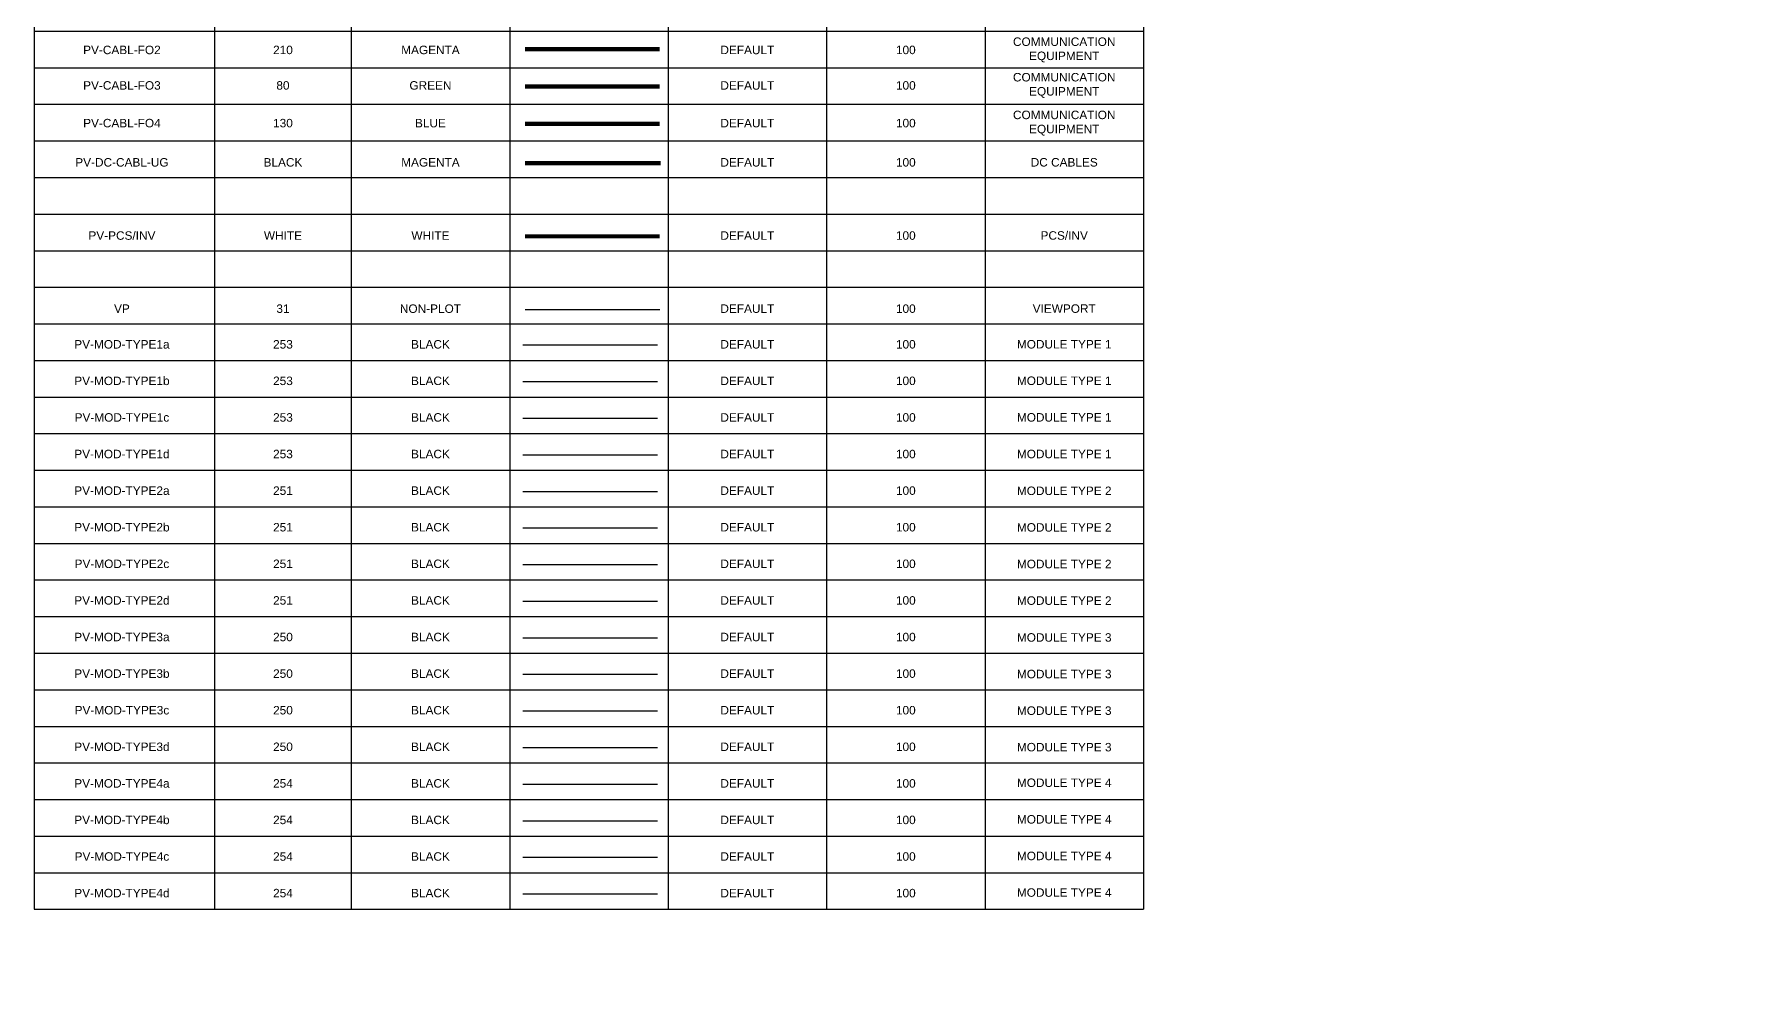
# Model space of a CAD drawing. Header units: feet. Extents: x -13743 to 68376, y -48 to 67763.
# Drawn here: x -17.9 to 2.31, y 63029.38 to 63040.5 of the extents above; entities that cross this region are included whole.
import ezdxf
from ezdxf.enums import TextEntityAlignment as Align
from ezdxf.lldxf.tags import DXFTag

# ---------------------------------------------------------------- set-up
doc = ezdxf.new("R2018")
doc.units = ezdxf.units.FT
doc.header["$MEASUREMENT"] = 0
for name, color, linetype in [('G-ANNO-TEXT', 1, 'Continuous'), ('PV-CABL-FO2', 210, 'FO ROUTING #2'), ('PV-CABL-FO3', 80, 'FO ROUTING #3'), ('PV-CABL-FO4', 170, 'FO ROUTING #4'), ('PV-DC-CABL-UG', 6, 'DC ROUTING'), ('PV-INV-PCS', 7, 'Continuous'), ('PV-MOD-TYP1a', 253, 'Continuous'), ('PV-MOD-TYP1b', 253, 'Continuous'), ('PV-MOD-TYP1c', 253, 'Continuous'), ('PV-MOD-TYP1d', 253, 'Continuous'), ('PV-MOD-TYP2a', 251, 'Continuous'), ('PV-MOD-TYP2b', 251, 'Continuous'), ('PV-MOD-TYP2c', 251, 'Continuous'), ('PV-MOD-TYP2d', 251, 'Continuous'), ('PV-MOD-TYP3a', 250, 'Continuous'), ('PV-MOD-TYP3b', 250, 'Continuous'), ('PV-MOD-TYP3c', 250, 'Continuous'), ('PV-MOD-TYP3d', 250, 'Continuous'), ('PV-MOD-TYP4a', 254, 'Continuous'), ('PV-MOD-TYP4b', 254, 'Continuous'), ('PV-MOD-TYP4c', 254, 'Continuous'), ('PV-MOD-TYP4d', 254, 'Continuous')]:
    doc.layers.add(name, color=color, linetype=linetype)
doc.layers.add('VP', color=31, linetype='Continuous', plot=False)
doc.styles.add('NEI-A', font='arial.ttf')
doc.styles.get("Standard").update_dxf_attribs({"font": 'arial.ttf'})
tags = doc.linetypes.add('DC ROUTING', pattern='A,1,-0.25,0,0.1,-0.25,["DC",NEI-A,S=0.5,R=0,X=0,Y=-0.2],-1.99', length=3.59).pattern_tags.tags
tags[12] = DXFTag(74, 10)
tags = doc.linetypes.add('FO ROUTING #2', pattern='A,1,-0.25,0,0.1,-0.25,["FO2",NEI-A,S=0.5,R=0,X=0,Y=-0.2],-1.99', length=3.59).pattern_tags.tags
tags[12] = DXFTag(74, 10)
tags = doc.linetypes.add('FO ROUTING #3', pattern='A,1,-0.25,0,0.1,-0.25,["FO3",NEI-A,S=0.5,R=0,X=0,Y=-0.2],-1.99', length=3.59).pattern_tags.tags
tags[12] = DXFTag(74, 10)
tags = doc.linetypes.add('FO ROUTING #4', pattern='A,1,-0.25,0,0.1,-0.25,["FO4",NEI-A,S=0.5,R=0,X=0,Y=-0.2],-1.99', length=3.59).pattern_tags.tags
tags[12] = DXFTag(74, 10)

# ---------------------------------------------------------------- blocks, each defined once
blk = doc.blocks.new('DETAIL_TITLE')
at = {"style": 'NEI-A', "flags": 8}
blk.add_attdef('#', text='', height=0.2, dxfattribs=at).set_placement((0.5922, -0.5109), align=Align.MIDDLE_CENTER)
at = {"lineweight": 30, "flags": 104}
blk.add_attdef('DETAIL_TITLE', text='', height=0.2, dxfattribs=at).set_placement((0.9099, -0.52514), align=Align.BOTTOM_LEFT)
at = {"style": 'NEI-A'}
for tag, p in [('SCALE:', (0.93865, -0.73792)), ('1"_=_', (1.5474, -0.73792))]:
    blk.add_attdef(tag, text='', height=0.1, dxfattribs=at).set_placement(p, align=Align.BOTTOM_LEFT)
blk = doc.blocks.new('*T34')
at = {"color": 0, "linetype": 'ByBlock', "lineweight": -2, "transparency": 16777216}
for p, q in [((0, 0), (13.101, 0)), ((0, 0), (0, -43.152)), ((13.101, 0), (13.101, -43.152)), ((0, -0.525), (13.101, -0.525)), ((2.127, -0.525), (2.127, -43.152)), ((3.743, -0.525), (3.743, -43.152)), ((5.615, -0.525), (5.615, -43.152)), ((7.486, -0.525), (7.486, -43.152)), ((9.358, -0.525), (9.358, -43.152)), ((11.23, -0.525), (11.23, -43.152)), ((0, -1.256), (13.101, -1.256)), ((0, -1.688), (13.101, -1.688)), ((0, -2.12), (13.101, -2.12)), ((0, -2.552), (13.101, -2.552)), ((0, -2.984), (13.101, -2.984)), ((0, -3.416), (13.101, -3.416)), ((0, -3.848), (13.101, -3.848)), ((0, -4.28), (13.101, -4.28)), ((0, -4.712), (13.101, -4.712)), ((0, -5.144), (13.101, -5.144)), ((0, -5.575), (13.101, -5.575)), ((0, -6.007), (13.101, -6.007)), ((0, -6.439), (13.101, -6.439)), ((0, -6.871), (13.101, -6.871)), ((0, -7.303), (13.101, -7.303)), ((0, -7.735), (13.101, -7.735)), ((0, -8.167), (13.101, -8.167)), ((0, -8.599), (13.101, -8.599)), ((0, -9.031), (13.101, -9.031)), ((0, -9.463), (13.101, -9.463)), ((0, -9.895), (13.101, -9.895)), ((0, -10.327), (13.101, -10.327)), ((0, -10.758), (13.101, -10.758)), ((0, -11.19), (13.101, -11.19)), ((0, -11.622), (13.101, -11.622)), ((0, -12.054), (13.101, -12.054)), ((0, -12.486), (13.101, -12.486)), ((0, -12.918), (13.101, -12.918)), ((0, -13.35), (13.101, -13.35)), ((0, -13.782), (13.101, -13.782)), ((0, -14.214), (13.101, -14.214)), ((0, -14.646), (13.101, -14.646)), ((0, -15.078), (13.101, -15.078)), ((0, -15.51), (13.101, -15.51)), ((0, -15.941), (13.101, -15.941)), ((0, -16.373), (13.101, -16.373)), ((0, -16.805), (13.101, -16.805)), ((0, -17.237), (13.101, -17.237)), ((0, -17.669), (13.101, -17.669)), ((0, -18.101), (13.101, -18.101)), ((0, -18.533), (13.101, -18.533)), ((0, -18.965), (13.101, -18.965)), ((0, -19.397), (13.101, -19.397)), ((0, -19.829), (13.101, -19.829)), ((0, -20.261), (13.101, -20.261)), ((0, -20.693), (13.101, -20.693)), ((0, -21.125), (13.101, -21.125)), ((0, -21.556), (13.101, -21.556)), ((0, -21.988), (13.101, -21.988)), ((0, -22.42), (13.101, -22.42)), ((0, -22.852), (13.101, -22.852)), ((0, -23.284), (13.101, -23.284)), ((0, -23.716), (13.101, -23.716)), ((0, -24.148), (13.101, -24.148)), ((0, -24.58), (13.101, -24.58)), ((0, -25.012), (13.101, -25.012)), ((0, -25.444), (13.101, -25.444)), ((0, -25.876), (13.101, -25.876)), ((0, -26.308), (13.101, -26.308)), ((0, -26.739), (13.101, -26.739)), ((0, -27.171), (13.101, -27.171)), ((0, -27.603), (13.101, -27.603)), ((0, -28.035), (13.101, -28.035)), ((0, -28.467), (13.101, -28.467)), ((0, -28.899), (13.101, -28.899)), ((0, -29.331), (13.101, -29.331)), ((0, -29.763), (13.101, -29.763)), ((0, -30.195), (13.101, -30.195)), ((0, -30.627), (13.101, -30.627)), ((0, -31.059), (13.101, -31.059)), ((0, -31.491), (13.101, -31.491)), ((0, -31.923), (13.101, -31.923)), ((0, -32.354), (13.101, -32.354)), ((0, -32.786), (13.101, -32.786)), ((0, -33.218), (13.101, -33.218)), ((0, -33.65), (13.101, -33.65)), ((0, -34.082), (13.101, -34.082)), ((0, -34.514), (13.101, -34.514)), ((0, -34.946), (13.101, -34.946)), ((0, -35.378), (13.101, -35.378)), ((0, -35.81), (13.101, -35.81)), ((0, -36.242), (13.101, -36.242)), ((0, -36.674), (13.101, -36.674)), ((0, -37.106), (13.101, -37.106)), ((0, -37.537), (13.101, -37.537)), ((0, -37.969), (13.101, -37.969)), ((0, -38.401), (13.101, -38.401)), ((0, -38.833), (13.101, -38.833)), ((0, -39.265), (13.101, -39.265)), ((0, -39.697), (13.101, -39.697)), ((0, -40.129), (13.101, -40.129)), ((0, -40.561), (13.101, -40.561)), ((0, -40.993), (13.101, -40.993)), ((0, -41.425), (13.101, -41.425)), ((0, -41.857), (13.101, -41.857)), ((0, -42.289), (13.101, -42.289)), ((0, -42.72), (13.101, -42.72)), ((0, -43.152), (13.101, -43.152))]:
    blk.add_line(p, q, dxfattribs=at)
at = {"color": 0, "transparency": 16777216, "attachment_point": 5, "style": 'NEI-A'}
for s, insert, char_height, width in [('PV ELECTRICAL', (6.551, -0.263), 0.2, 12.98132), ('LINE WEIGHT (IN.)', (8.422, -0.891), 0.15, 1.75162), ('LAYER NAME', (1.063, -0.891), 0.15, 2.00687), ('LAYER COLOR', (2.935, -0.891), 0.15, 1.49637), ('PLOT COLOR', (4.679, -0.891), 0.15, 1.75162), ('LINE TYPE', (6.551, -0.891), 0.15, 1.75162), ('SCREENING', (10.294, -0.891), 0.15, 1.75162), ('NOTES', (12.166, -0.891), 0.15, 1.75162)]:
    blk.add_mtext(s, dxfattribs=dict(at, insert=insert, char_height=char_height, width=width))

msp = doc.modelspace()

# ---------------------------------------------------------------- linework, layer by layer
at = {"layer": 'PV-CABL-FO2', "ltscale": 0.2, "const_width": 0.05}
msp.add_lwpolyline([(-12.098, 63040.326), (-10.508, 63040.326)], dxfattribs=at)
at = {"layer": 'PV-CABL-FO3', "ltscale": 0.2, "const_width": 0.05}
msp.add_lwpolyline([(-12.098, 63039.885), (-10.508, 63039.885)], dxfattribs=at)
at = {"layer": 'PV-CABL-FO4', "ltscale": 0.2, "const_width": 0.05}
msp.add_lwpolyline([(-12.098, 63039.443), (-10.508, 63039.443)], dxfattribs=at)
at = {"layer": 'PV-DC-CABL-UG', "ltscale": 0.2, "const_width": 0.05}
msp.add_lwpolyline([(-12.098, 63038.98), (-10.496, 63038.98)], dxfattribs=at)
at = {"layer": 'PV-INV-PCS', "const_width": 0.05}
msp.add_lwpolyline([(-12.098, 63038.116), (-10.508, 63038.116)], dxfattribs=at)
at = {"layer": 'PV-MOD-TYP1a'}
msp.add_lwpolyline([(-10.534, 63036.829), (-12.125, 63036.829)], dxfattribs=at)
at = {"layer": 'PV-MOD-TYP1b'}
msp.add_lwpolyline([(-10.534, 63036.397), (-12.125, 63036.397)], dxfattribs=at)
at = {"layer": 'PV-MOD-TYP1c'}
msp.add_lwpolyline([(-10.534, 63035.965), (-12.125, 63035.965)], dxfattribs=at)
at = {"layer": 'PV-MOD-TYP1d'}
msp.add_lwpolyline([(-10.534, 63035.533), (-12.125, 63035.533)], dxfattribs=at)
at = {"layer": 'PV-MOD-TYP2a'}
msp.add_lwpolyline([(-10.534, 63035.101), (-12.125, 63035.101)], dxfattribs=at)
at = {"layer": 'PV-MOD-TYP2b'}
msp.add_lwpolyline([(-10.534, 63034.669), (-12.125, 63034.669)], dxfattribs=at)
at = {"layer": 'PV-MOD-TYP2c'}
msp.add_lwpolyline([(-10.534, 63034.237), (-12.125, 63034.237)], dxfattribs=at)
at = {"layer": 'PV-MOD-TYP2d'}
msp.add_lwpolyline([(-10.534, 63033.805), (-12.125, 63033.805)], dxfattribs=at)
at = {"layer": 'PV-MOD-TYP3a'}
msp.add_lwpolyline([(-10.534, 63033.374), (-12.125, 63033.374)], dxfattribs=at)
at = {"layer": 'PV-MOD-TYP3b'}
msp.add_lwpolyline([(-10.534, 63032.942), (-12.125, 63032.942)], dxfattribs=at)
at = {"layer": 'PV-MOD-TYP3c'}
msp.add_lwpolyline([(-10.534, 63032.51), (-12.125, 63032.51)], dxfattribs=at)
at = {"layer": 'PV-MOD-TYP3d'}
msp.add_lwpolyline([(-10.534, 63032.078), (-12.125, 63032.078)], dxfattribs=at)
at = {"layer": 'PV-MOD-TYP4a'}
msp.add_lwpolyline([(-10.534, 63031.646), (-12.125, 63031.646)], dxfattribs=at)
at = {"layer": 'PV-MOD-TYP4b'}
msp.add_lwpolyline([(-10.534, 63031.214), (-12.125, 63031.214)], dxfattribs=at)
at = {"layer": 'PV-MOD-TYP4c'}
msp.add_lwpolyline([(-10.534, 63030.782), (-12.125, 63030.782)], dxfattribs=at)
at = {"layer": 'PV-MOD-TYP4d'}
msp.add_lwpolyline([(-10.534, 63030.35), (-12.125, 63030.35)], dxfattribs=at)
at = {"layer": 'VP'}
msp.add_lwpolyline([(-12.098, 63037.252), (-10.508, 63037.252)], dxfattribs=at)

# ---------------------------------------------------------------- block references
msp.add_blockref('*T34', (-17.895, 63073.324))
at = {"layer": 'G-ANNO-TEXT'}
ref = msp.add_blockref('DETAIL_TITLE', (-460.635, 63776.869), dxfattribs=dict(at, xscale=128.9267043143703, yscale=128.9267043143703, zscale=128.9267043143703))
lines = msp.add_mtext('{\\LDC BLOCK TYPE-1 (3) STRINGS (78) MODULES [580W]}', dxfattribs={"layer": '0', "insert": (-343.325, 63747.843), "char_height": 858.86809, "attachment_point": 1})
ref.add_attrib('DETAIL_TITLE', '', (-343.325, 63747.843)).embed_mtext(lines)

# ---------------------------------------------------------------- texts
at = {"layer": 'PV-CABL-FO2', "ltscale": 0.2, "style": 'NEI-A'}
for s, p in [('PV-CABL-FO2', (-16.86, 63040.316)), ('210', (-14.958, 63040.316)), ('MAGENTA', (-13.216, 63040.316)), ('DEFAULT', (-9.473, 63040.316)), ('100', (-7.601, 63040.316))]:
    msp.add_text(s, height=0.1, dxfattribs=at).set_placement(p, align=Align.MIDDLE_CENTER)
at = {"layer": 'PV-CABL-FO2', "ltscale": 0.2, "insert": (-5.73, 63040.316), "char_height": 0.1, "attachment_point": 5, "style": 'NEI-A'}
msp.add_mtext('COMMUNICATION \\PEQUIPMENT', dxfattribs=at)
at = {"layer": 'PV-CABL-FO3', "ltscale": 0.2, "style": 'NEI-A'}
for s, p in [('PV-CABL-FO3', (-16.86, 63039.897)), ('80', (-14.958, 63039.897)), ('GREEN', (-13.216, 63039.897)), ('DEFAULT', (-9.473, 63039.897)), ('100', (-7.601, 63039.897))]:
    msp.add_text(s, height=0.1, dxfattribs=at).set_placement(p, align=Align.MIDDLE_CENTER)
at = {"layer": 'PV-CABL-FO3', "ltscale": 0.2, "insert": (-5.73, 63039.897), "char_height": 0.1, "attachment_point": 5, "style": 'NEI-A'}
msp.add_mtext('COMMUNICATION \\PEQUIPMENT', dxfattribs=at)
at = {"layer": 'PV-CABL-FO4', "ltscale": 0.2, "style": 'NEI-A'}
for s, p in [('PV-CABL-FO4', (-16.86, 63039.452)), ('130', (-14.958, 63039.452)), ('BLUE', (-13.216, 63039.452)), ('DEFAULT', (-9.473, 63039.452)), ('100', (-7.601, 63039.452))]:
    msp.add_text(s, height=0.1, dxfattribs=at).set_placement(p, align=Align.MIDDLE_CENTER)
at = {"layer": 'PV-CABL-FO4', "ltscale": 0.2, "insert": (-5.73, 63039.452), "char_height": 0.1, "attachment_point": 5, "style": 'NEI-A'}
msp.add_mtext('COMMUNICATION \\PEQUIPMENT', dxfattribs=at)
at = {"layer": 'PV-DC-CABL-UG', "style": 'NEI-A'}
for s, p in [('PV-DC-CABL-UG', (-16.86, 63038.989)), ('BLACK', (-14.958, 63038.989)), ('MAGENTA', (-13.216, 63038.989)), ('DEFAULT', (-9.473, 63038.989)), ('100', (-7.601, 63038.989))]:
    msp.add_text(s, height=0.1, dxfattribs=at).set_placement(p, align=Align.MIDDLE_CENTER)
at = {"layer": 'PV-DC-CABL-UG', "insert": (-5.73, 63038.989), "char_height": 0.1, "attachment_point": 5, "style": 'NEI-A'}
msp.add_mtext('DC CABLES', dxfattribs=at)
at = {"layer": 'PV-INV-PCS', "style": 'NEI-A'}
for s, p in [('PV-PCS/INV', (-16.86, 63038.125)), ('WHITE', (-14.958, 63038.125)), ('WHITE', (-13.216, 63038.125)), ('DEFAULT', (-9.473, 63038.125)), ('100', (-7.601, 63038.125))]:
    msp.add_text(s, height=0.1, dxfattribs=at).set_placement(p, align=Align.MIDDLE_CENTER)
at = {"layer": 'PV-INV-PCS', "insert": (-5.73, 63038.125), "char_height": 0.1, "attachment_point": 5, "style": 'NEI-A'}
msp.add_mtext('PCS/INV', dxfattribs=at)
at = {"layer": 'PV-MOD-TYP1a', "style": 'NEI-A'}
for s, p in [('PV-MOD-TYPE1a', (-16.86, 63036.841)), ('253', (-14.958, 63036.841)), ('BLACK', (-13.216, 63036.841)), ('DEFAULT', (-9.473, 63036.841)), ('100', (-7.601, 63036.841))]:
    msp.add_text(s, height=0.1, dxfattribs=at).set_placement(p, align=Align.MIDDLE_CENTER)
at = {"layer": 'PV-MOD-TYP1a', "insert": (-5.73, 63036.841), "char_height": 0.1, "attachment_point": 5, "style": 'NEI-A'}
msp.add_mtext('MODULE TYPE 1', dxfattribs=at)
at = {"layer": 'PV-MOD-TYP1b', "style": 'NEI-A'}
for s, p in [('PV-MOD-TYPE1b', (-16.86, 63036.41)), ('253', (-14.958, 63036.41)), ('BLACK', (-13.216, 63036.41)), ('DEFAULT', (-9.473, 63036.41)), ('100', (-7.601, 63036.41))]:
    msp.add_text(s, height=0.1, dxfattribs=at).set_placement(p, align=Align.MIDDLE_CENTER)
at = {"layer": 'PV-MOD-TYP1b', "insert": (-5.73, 63036.41), "char_height": 0.1, "attachment_point": 5, "style": 'NEI-A'}
msp.add_mtext('MODULE TYPE 1', dxfattribs=at)
at = {"layer": 'PV-MOD-TYP1c', "style": 'NEI-A'}
for s, p in [('PV-MOD-TYPE1c', (-16.86, 63035.978)), ('253', (-14.958, 63035.978)), ('BLACK', (-13.216, 63035.978)), ('DEFAULT', (-9.473, 63035.978)), ('100', (-7.601, 63035.978))]:
    msp.add_text(s, height=0.1, dxfattribs=at).set_placement(p, align=Align.MIDDLE_CENTER)
at = {"layer": 'PV-MOD-TYP1c', "insert": (-5.73, 63035.978), "char_height": 0.1, "attachment_point": 5, "style": 'NEI-A'}
msp.add_mtext('MODULE TYPE 1', dxfattribs=at)
at = {"layer": 'PV-MOD-TYP1d', "style": 'NEI-A'}
for s, p in [('PV-MOD-TYPE1d', (-16.86, 63035.546)), ('253', (-14.958, 63035.546)), ('BLACK', (-13.216, 63035.546)), ('DEFAULT', (-9.473, 63035.546)), ('100', (-7.601, 63035.546))]:
    msp.add_text(s, height=0.1, dxfattribs=at).set_placement(p, align=Align.MIDDLE_CENTER)
at = {"layer": 'PV-MOD-TYP1d', "insert": (-5.73, 63035.546), "char_height": 0.1, "attachment_point": 5, "style": 'NEI-A'}
msp.add_mtext('MODULE TYPE 1', dxfattribs=at)
at = {"layer": 'PV-MOD-TYP2a', "style": 'NEI-A'}
for s, p in [('PV-MOD-TYPE2a', (-16.86, 63035.114)), ('251', (-14.958, 63035.114)), ('BLACK', (-13.216, 63035.114)), ('DEFAULT', (-9.473, 63035.114)), ('100', (-7.601, 63035.114))]:
    msp.add_text(s, height=0.1, dxfattribs=at).set_placement(p, align=Align.MIDDLE_CENTER)
at = {"layer": 'PV-MOD-TYP2a', "insert": (-5.73, 63035.111), "char_height": 0.1, "attachment_point": 5, "style": 'NEI-A'}
msp.add_mtext('MODULE TYPE 2', dxfattribs=at)
at = {"layer": 'PV-MOD-TYP2b', "style": 'NEI-A'}
for s, p in [('PV-MOD-TYPE2b', (-16.86, 63034.682)), ('251', (-14.958, 63034.682)), ('BLACK', (-13.216, 63034.682)), ('DEFAULT', (-9.473, 63034.682)), ('100', (-7.601, 63034.682))]:
    msp.add_text(s, height=0.1, dxfattribs=at).set_placement(p, align=Align.MIDDLE_CENTER)
at = {"layer": 'PV-MOD-TYP2b', "insert": (-5.73, 63034.679), "char_height": 0.1, "attachment_point": 5, "style": 'NEI-A'}
msp.add_mtext('MODULE TYPE 2', dxfattribs=at)
at = {"layer": 'PV-MOD-TYP2c', "style": 'NEI-A'}
for s, p in [('PV-MOD-TYPE2c', (-16.86, 63034.25)), ('251', (-14.958, 63034.25)), ('BLACK', (-13.216, 63034.25)), ('DEFAULT', (-9.473, 63034.25)), ('100', (-7.601, 63034.25))]:
    msp.add_text(s, height=0.1, dxfattribs=at).set_placement(p, align=Align.MIDDLE_CENTER)
at = {"layer": 'PV-MOD-TYP2c', "insert": (-5.73, 63034.247), "char_height": 0.1, "attachment_point": 5, "style": 'NEI-A'}
msp.add_mtext('MODULE TYPE 2', dxfattribs=at)
at = {"layer": 'PV-MOD-TYP2d', "style": 'NEI-A'}
for s, p in [('PV-MOD-TYPE2d', (-16.86, 63033.818)), ('251', (-14.958, 63033.818)), ('BLACK', (-13.216, 63033.818)), ('DEFAULT', (-9.473, 63033.818)), ('100', (-7.601, 63033.818))]:
    msp.add_text(s, height=0.1, dxfattribs=at).set_placement(p, align=Align.MIDDLE_CENTER)
at = {"layer": 'PV-MOD-TYP2d', "insert": (-5.73, 63033.815), "char_height": 0.1, "attachment_point": 5, "style": 'NEI-A'}
msp.add_mtext('MODULE TYPE 2', dxfattribs=at)
at = {"layer": 'PV-MOD-TYP3a', "style": 'NEI-A'}
for s, p in [('PV-MOD-TYPE3a', (-16.86, 63033.386)), ('250', (-14.958, 63033.386)), ('BLACK', (-13.216, 63033.386)), ('DEFAULT', (-9.473, 63033.386)), ('100', (-7.601, 63033.386))]:
    msp.add_text(s, height=0.1, dxfattribs=at).set_placement(p, align=Align.MIDDLE_CENTER)
at = {"layer": 'PV-MOD-TYP3a', "insert": (-5.73, 63033.38), "char_height": 0.1, "width": 1.24565, "attachment_point": 5, "style": 'NEI-A'}
msp.add_mtext('MODULE TYPE 3', dxfattribs=at)
at = {"layer": 'PV-MOD-TYP3b', "style": 'NEI-A'}
for s, p in [('PV-MOD-TYPE3b', (-16.86, 63032.954)), ('250', (-14.958, 63032.954)), ('BLACK', (-13.216, 63032.954)), ('DEFAULT', (-9.473, 63032.954)), ('100', (-7.601, 63032.954))]:
    msp.add_text(s, height=0.1, dxfattribs=at).set_placement(p, align=Align.MIDDLE_CENTER)
at = {"layer": 'PV-MOD-TYP3b', "insert": (-5.73, 63032.948), "char_height": 0.1, "width": 1.24565, "attachment_point": 5, "style": 'NEI-A'}
msp.add_mtext('MODULE TYPE 3', dxfattribs=at)
at = {"layer": 'PV-MOD-TYP3c', "style": 'NEI-A'}
for s, p in [('PV-MOD-TYPE3c', (-16.86, 63032.522)), ('250', (-14.958, 63032.522)), ('BLACK', (-13.216, 63032.522)), ('DEFAULT', (-9.473, 63032.522)), ('100', (-7.601, 63032.522))]:
    msp.add_text(s, height=0.1, dxfattribs=at).set_placement(p, align=Align.MIDDLE_CENTER)
at = {"layer": 'PV-MOD-TYP3c', "insert": (-5.73, 63032.516), "char_height": 0.1, "width": 1.24565, "attachment_point": 5, "style": 'NEI-A'}
msp.add_mtext('MODULE TYPE 3', dxfattribs=at)
at = {"layer": 'PV-MOD-TYP3d', "style": 'NEI-A'}
for s, p in [('PV-MOD-TYPE3d', (-16.86, 63032.09)), ('250', (-14.958, 63032.09)), ('BLACK', (-13.216, 63032.09)), ('DEFAULT', (-9.473, 63032.09)), ('100', (-7.601, 63032.09))]:
    msp.add_text(s, height=0.1, dxfattribs=at).set_placement(p, align=Align.MIDDLE_CENTER)
at = {"layer": 'PV-MOD-TYP3d', "insert": (-5.73, 63032.085), "char_height": 0.1, "width": 1.24565, "attachment_point": 5, "style": 'NEI-A'}
msp.add_mtext('MODULE TYPE 3', dxfattribs=at)
at = {"layer": 'PV-MOD-TYP4a', "style": 'NEI-A'}
for s, p in [('PV-MOD-TYPE4a', (-16.86, 63031.658)), ('254', (-14.958, 63031.658)), ('BLACK', (-13.216, 63031.658)), ('DEFAULT', (-9.473, 63031.658)), ('100', (-7.601, 63031.658))]:
    msp.add_text(s, height=0.1, dxfattribs=at).set_placement(p, align=Align.MIDDLE_CENTER)
at = {"layer": 'PV-MOD-TYP4a', "insert": (-5.73, 63031.665), "char_height": 0.1, "attachment_point": 5, "style": 'NEI-A'}
msp.add_mtext('MODULE TYPE 4', dxfattribs=at)
at = {"layer": 'PV-MOD-TYP4b', "style": 'NEI-A'}
for s, p in [('PV-MOD-TYPE4b', (-16.86, 63031.227)), ('254', (-14.958, 63031.227)), ('BLACK', (-13.216, 63031.227)), ('DEFAULT', (-9.473, 63031.227)), ('100', (-7.601, 63031.227))]:
    msp.add_text(s, height=0.1, dxfattribs=at).set_placement(p, align=Align.MIDDLE_CENTER)
at = {"layer": 'PV-MOD-TYP4b', "insert": (-5.73, 63031.233), "char_height": 0.1, "attachment_point": 5, "style": 'NEI-A'}
msp.add_mtext('MODULE TYPE 4', dxfattribs=at)
at = {"layer": 'PV-MOD-TYP4c', "style": 'NEI-A'}
for s, p in [('PV-MOD-TYPE4c', (-16.86, 63030.795)), ('254', (-14.958, 63030.795)), ('BLACK', (-13.216, 63030.795)), ('DEFAULT', (-9.473, 63030.795)), ('100', (-7.601, 63030.795))]:
    msp.add_text(s, height=0.1, dxfattribs=at).set_placement(p, align=Align.MIDDLE_CENTER)
at = {"layer": 'PV-MOD-TYP4c', "insert": (-5.73, 63030.801), "char_height": 0.1, "attachment_point": 5, "style": 'NEI-A'}
msp.add_mtext('MODULE TYPE 4', dxfattribs=at)
at = {"layer": 'PV-MOD-TYP4d', "style": 'NEI-A'}
for s, p in [('PV-MOD-TYPE4d', (-16.86, 63030.363)), ('254', (-14.958, 63030.363)), ('BLACK', (-13.216, 63030.363)), ('DEFAULT', (-9.473, 63030.363)), ('100', (-7.601, 63030.363))]:
    msp.add_text(s, height=0.1, dxfattribs=at).set_placement(p, align=Align.MIDDLE_CENTER)
at = {"layer": 'PV-MOD-TYP4d', "insert": (-5.73, 63030.369), "char_height": 0.1, "attachment_point": 5, "style": 'NEI-A'}
msp.add_mtext('MODULE TYPE 4', dxfattribs=at)
at = {"layer": 'VP', "style": 'NEI-A'}
for s, p in [('VP', (-16.86, 63037.262)), ('31', (-14.958, 63037.262)), ('NON-PLOT', (-13.216, 63037.262)), ('DEFAULT', (-9.473, 63037.262)), ('100', (-7.601, 63037.262))]:
    msp.add_text(s, height=0.1, dxfattribs=at).set_placement(p, align=Align.MIDDLE_CENTER)
at = {"layer": 'VP', "insert": (-5.73, 63037.262), "char_height": 0.1, "attachment_point": 5, "style": 'NEI-A'}
msp.add_mtext('VIEWPORT', dxfattribs=at)

doc.saveas('drawing.dxf')
